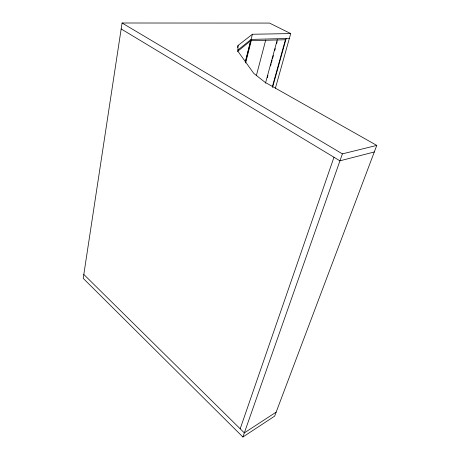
<?xml version="1.0" encoding="UTF-8"?>
<svg xmlns="http://www.w3.org/2000/svg" width="460" height="460" viewBox="0 0 460 460"><rect width="100%" height="100%" fill="white"/><g stroke="black" fill="none" stroke-linecap="round" stroke-linejoin="round"><path stroke-width="0.69" d="M290.72 33.58L252.408 34.253L238.067 45.448L237.855 51.186L253.719 73.341L265.069 82.311L376.78 145.412L274.631 416.156L242.891 437L83.22 278.363L122.067 23L269.502 23.075L290.72 33.58L275.39 88.234M237.567 47.518L238.067 45.448M245.358 61.732L250.619 40.836M245.347 62.284L252.408 34.253M245.623 62.951L251.235 40.693M256.398 75.474L265.719 40.037M265.466 83.214L277.317 39.594M267.369 77.642L267.933 75.566M270.566 65.878L271.13 63.802M271.509 62.416L272.073 60.34M272.452 58.955L273.389 55.499M274.706 50.652L275.275 48.576M276.592 43.734L277.156 41.659M272.366 86.698L285.407 39.738M272.521 87.509L286.149 38.514M240.189 428.789L333.983 157.234M242.891 437L342.384 153.87L376.78 145.412M237.498 51.457L250.78 40.704L285.815 39.732M237.831 50.088L251.102 39.416L289.357 38.433M276.149 412.137L244.335 432.889L83.818 274.447M374.308 151.961L339.94 160.827L121.164 28.94M122.067 23L342.384 153.87"/></g></svg>
